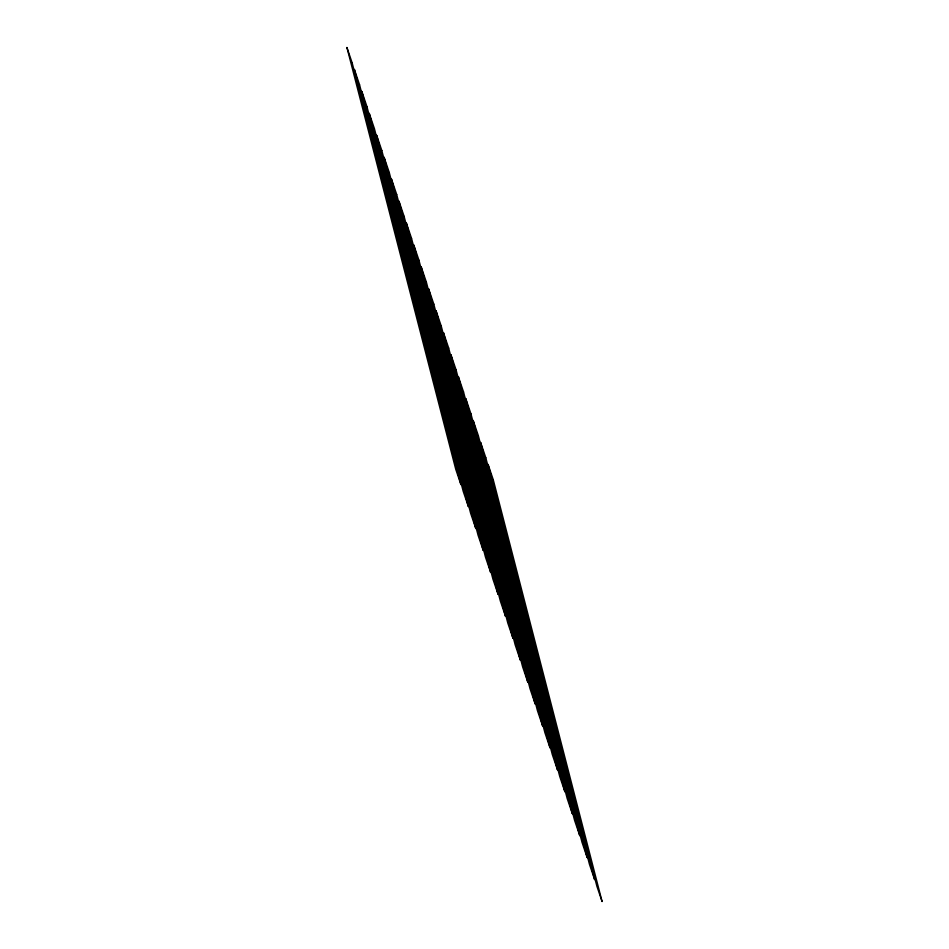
<?xml version="1.0" encoding="UTF-8"?>
<svg xmlns="http://www.w3.org/2000/svg" width="949" height="949" viewBox="0 0 949 949"><rect width="100%" height="100%" fill="white"/><g stroke="black" fill="none" stroke-linecap="round" stroke-linejoin="round"><path stroke-width="1.42" d="M352.126 62.812L346.919 47.45L455.769 469.316L460.965 484.666L352.126 62.812M359.552 84.746L354.357 69.396L463.195 491.25L468.391 506.612L359.552 84.746M366.978 106.691L361.783 91.329L470.621 513.195L475.829 528.557L366.978 106.691M374.404 128.637L369.208 113.275L478.047 535.129L483.255 550.491L374.404 128.637M381.83 150.571L376.634 135.209L485.473 557.075L490.68 572.437L381.83 150.571M389.256 172.516L384.06 157.154L492.899 579.02L498.106 594.371L389.256 172.516M396.682 194.45L391.486 179.1L500.337 600.954L505.532 616.316L396.682 194.45M404.108 216.396L398.912 201.034L507.762 622.9L512.958 638.262L404.108 216.396M411.534 238.341L406.338 222.979L515.188 644.846L520.384 660.196L411.534 238.341M418.96 260.275L413.764 244.925L522.614 666.779L527.81 682.141L418.96 260.275M426.386 282.221L421.19 266.859L530.04 688.725L535.236 704.075L426.386 282.221M433.812 304.154L428.616 288.804L537.466 710.659L542.662 726.021L433.812 304.154M441.238 326.1L436.042 310.738L544.892 732.604L550.088 747.966L441.238 326.1M448.663 348.046L443.468 332.684L552.318 754.55L557.514 769.9L448.663 348.046M456.101 369.98L450.894 354.629L559.744 776.484L564.94 791.846L456.101 369.98M463.527 391.925L458.32 376.563L567.17 798.429L572.366 813.791L463.527 391.925M470.953 413.871L465.745 398.509L574.596 820.363L579.792 835.725L470.953 413.871M478.379 435.805L473.171 420.443L582.022 842.309L587.217 857.671L478.379 435.805M485.805 457.75L480.609 442.388L589.448 864.254L594.643 879.604L485.805 457.75M493.231 479.684L488.035 464.334L596.874 886.188L602.081 901.55L493.231 479.684"/></g></svg>
